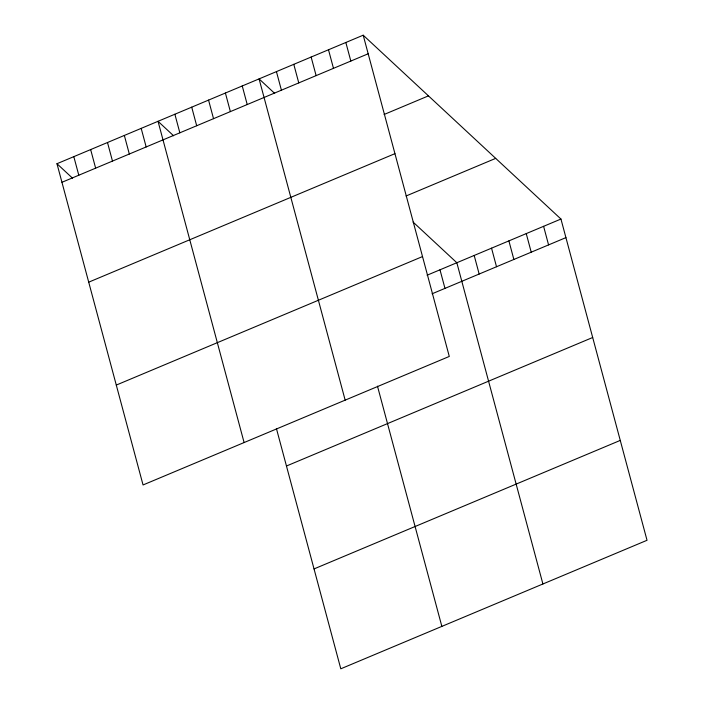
<?xml version="1.0" encoding="UTF-8"?>
<svg xmlns="http://www.w3.org/2000/svg" width="704" height="704" viewBox="0 0 704 704"><rect width="100%" height="100%" fill="white"/><g stroke="black" fill="none" stroke-linecap="round" stroke-linejoin="round"><path stroke-width="1.06" d="M363.202 35.2L449.284 356.444L143.053 484.959L56.971 163.715L363.202 35.2L560.947 219.041L647.029 540.285L340.798 668.8L276.426 428.56M61.952 182.292L368.183 53.777M384.111 114.479L428.463 95.867M88.713 282.172L394.944 153.657M406.041 196.002L495.695 158.374M116.283 385.079L422.523 256.564M427.108 275.211L560.947 219.041M432.089 293.788L565.928 237.618M286.458 466.013L592.689 337.498M314.037 568.92L620.268 440.405M274.657 93.377L259.081 78.892L345.162 400.145M413.081 222.059L456.834 262.733L542.907 583.977M173.598 135.784L158.03 121.308L244.103 442.552M56.971 163.715L72.547 178.191M543.602 226.318L548.574 244.904M526.249 233.605L531.221 252.182M508.895 240.891L513.867 259.468M491.542 248.169L496.514 266.746M474.188 255.455L479.16 274.032M439.991 269.799L444.972 288.385M345.849 42.486L350.83 61.063M328.495 49.764L333.476 68.35M311.142 57.05L316.122 75.627M293.788 64.328L298.769 82.914M377.476 386.153L441.857 626.393M276.434 71.614L281.415 90.191M242.246 85.967L247.218 104.544M225.403 93.034L230.375 111.61M208.56 100.1L213.532 118.677M191.717 107.166L196.689 125.752M174.874 114.233L179.846 132.818M141.187 128.374L146.168 146.951M124.344 135.441L129.325 154.026M107.501 142.507L112.482 161.093M90.658 149.582L95.638 168.159M73.814 156.649L78.795 175.226"/></g></svg>
